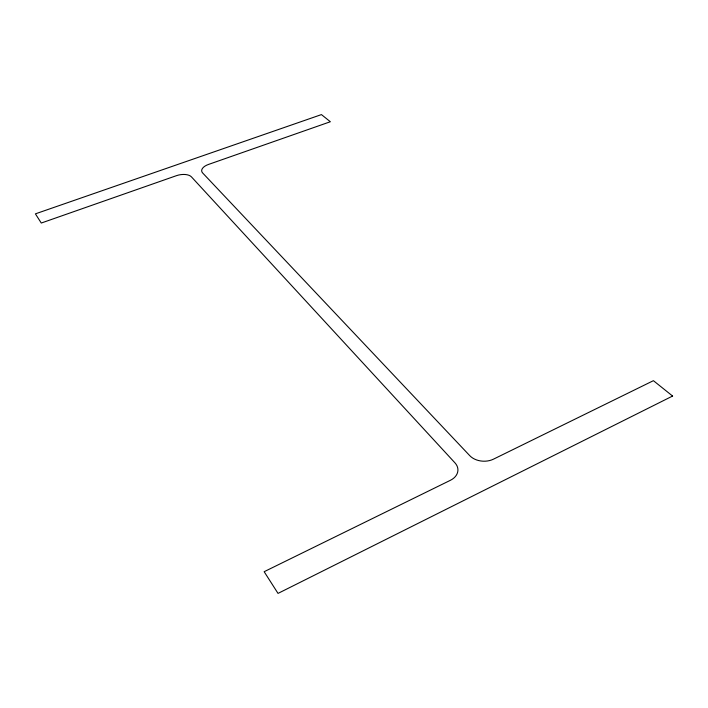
<?xml version="1.0" encoding="UTF-8"?>
<svg xmlns="http://www.w3.org/2000/svg" width="708" height="708" viewBox="0 0 708 708"><rect width="100%" height="100%" fill="white"/><g stroke="black" fill="none" stroke-linecap="round" stroke-linejoin="round"><path stroke-width="1.06" d="M672.6 396.046L278.023 593.401L264.155 571.701L450.421 480.29A16.992 12.514 0.5 0 0 454.987 462.882L191.443 176.876A11.673 5.956 -10.3 0 0 176.416 175.681L41.276 223.038L35.4 213.851L321.441 114.599L330.353 121.741L208.444 164.46A11.523 5.85 -9.3 0 0 202.621 172.938L469.793 455.695A16.842 12.063 2.8 0 0 493.432 459.182L653.413 380.674L672.6 396.046"/></g></svg>
